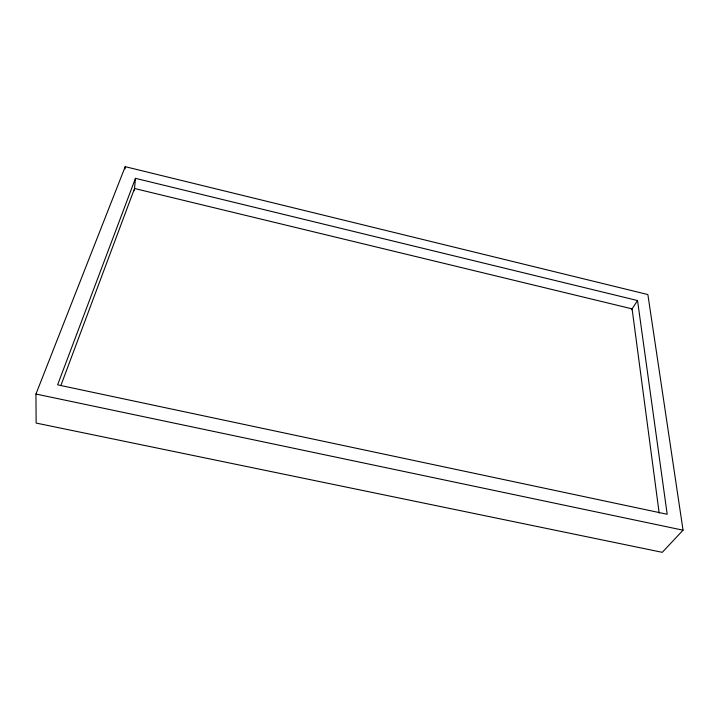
<?xml version="1.0" encoding="UTF-8"?>
<svg xmlns="http://www.w3.org/2000/svg" width="719" height="719" viewBox="0 0 719 719"><rect width="100%" height="100%" fill="white"/><g stroke="black" fill="none" stroke-linecap="round" stroke-linejoin="round"><path stroke-width="1.08" d="M125.052 168.893L125.223 166.673L647.873 294.547L683.05 530.191L662.28 552.327L36.13 423.06L35.95 394.03L125.223 166.673M134.336 190.688L135.46 178.339L637.537 300.542L667.187 514.265L57.619 384.845L135.46 178.339M60.962 385.267L134.534 188.495L632.1 308.873L659.161 513.042M631.552 309.718L637.537 300.542M35.95 394.03L683.05 530.191"/></g></svg>
